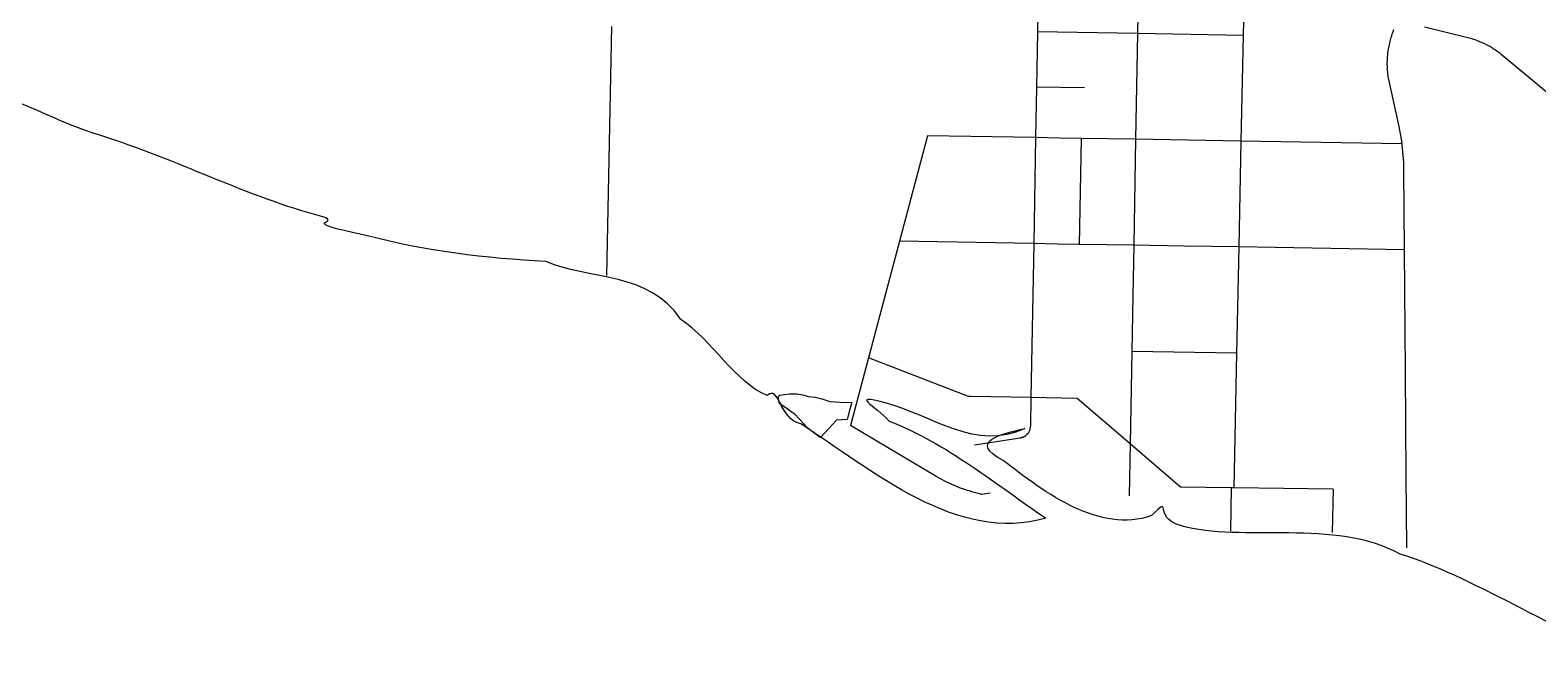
# Model space of a CAD drawing. Extents: x 1 to 394, y 101 to 384.
# Drawn here: x 95.5 to 165.5, y 135.6 to 165 of the extents above; entities that cross this region are included whole.
import ezdxf

# ---------------------------------------------------------------- set-up
doc = ezdxf.new("R2010")
doc.units = 0
doc.layers.get('0').update_dxf_attribs({"linetype": 'CONTINUOUS'})

msp = doc.modelspace()

# ---------------------------------------------------------------- linework, layer by layer
at = {"color": 4}
for points in [[(142.322323, 169.817237), (142.23233, 164.902264)], [(146.971286, 169.73948), (146.881293, 164.820421)], [(151.886249, 169.657627), (151.783893, 164.730386)], [(122.457824, 165.13962), (122.224554, 153.594969)], [(142.232288, 164.902264), (142.187239, 162.33633)], [(146.881251, 164.820421), (142.232288, 164.902243)], [(146.881251, 164.820421), (146.791257, 159.91363)], [(151.783945, 164.730386), (146.881251, 164.820379)], [(151.783945, 164.730386), (151.677535, 159.831788)], [(158.765604, 164.988172), (158.716469, 164.857215), (158.691954, 164.787651), (158.667439, 164.722172), (158.647009, 164.652608), (158.62658, 164.58713), (158.606151, 164.517566), (158.589807, 164.448001), (158.569378, 164.378437), (158.557121, 164.308873), (158.540777, 164.239309), (158.5039, 164.030595), (158.487556, 163.891456), (158.479175, 163.817806), (158.470794, 163.748242), (158.466603, 163.678678), (158.462413, 163.605028), (158.462413, 163.535464), (158.458222, 163.465899), (158.458222, 163.392249), (158.462413, 163.322685), (158.462413, 163.253121), (158.466603, 163.179471), (158.470794, 163.109907), (158.479175, 163.040342), (158.487556, 162.966692), (158.5039, 162.827543), (158.540777, 162.618829), (158.557121, 162.549265), (159.007287, 160.498976), (159.072765, 160.171584), (159.130072, 159.835999), (159.146415, 159.705043)], [(162.636977, 164.497115), (162.6001, 164.509373), (162.534622, 164.529802), (162.473229, 164.550231), (162.407751, 164.570661), (162.342272, 164.587004), (162.276794, 164.607433), (162.211316, 164.623777), (160.206044, 165.110768)], [(166.663896, 161.251851), (166.119609, 161.898442), (163.758292, 163.846428), (163.758292, 163.850619), (163.709157, 163.891582), (163.655936, 163.932545), (163.606801, 163.969423), (163.55358, 164.0063), (163.500359, 164.047263), (163.447138, 164.07995), (163.393918, 164.116827), (163.340697, 164.149514), (163.28339, 164.186392), (163.230169, 164.219078), (163.172863, 164.247679), (163.115556, 164.280366), (162.943678, 164.366274), (162.886371, 164.390789), (162.636736, 164.497189)], [(142.18727, 162.33633), (142.146307, 159.991387), (137.133158, 160.077295)], [(144.413534, 162.295408), (142.18727, 162.336372)], [(137.133158, 160.077326), (135.831773, 155.18691)], [(142.146349, 159.991387), (142.056355, 155.072329)], [(143.259481, 159.970927), (142.146349, 159.991356)], [(144.25802, 159.954562), (143.259481, 159.970906)], [(144.25802, 159.954562), (144.217057, 157.495028)], [(146.791215, 159.91363), (144.25802, 159.954594)], [(146.791215, 159.91363), (146.705308, 154.994572), (146.660227, 152.641447)], [(151.677535, 159.831788), (146.791215, 159.91361)], [(151.677535, 159.831788), (151.575179, 154.916815)], [(159.146164, 159.704917), (151.677535, 159.831788)], [(159.146164, 159.704917), (159.150354, 159.67223), (159.170784, 159.504448), (159.203471, 159.168874), (159.215728, 159.001082), (159.224109, 158.829204), (159.232491, 158.49362), (159.232491, 158.489429), (159.261091, 154.785806)], [(144.217099, 157.495028), (144.17205, 155.035493)], [(135.831773, 155.18691), (134.378971, 149.768582)], [(142.056313, 155.072329), (135.831773, 155.18691)], [(142.056313, 155.072329), (141.925357, 147.922909)], [(143.169445, 155.051868), (142.056313, 155.072297)], [(144.172081, 155.035493), (143.169445, 155.051836)], [(146.705276, 154.994572), (144.172081, 155.035535)], [(149.042037, 154.957736), (146.705276, 154.994614)], [(151.575232, 154.916815), (149.042037, 154.957778)], [(159.260746, 154.785858), (151.575232, 154.916815), (151.468822, 149.985478)], [(159.260746, 154.785858), (159.301709, 149.150634), (159.338555, 144.260218)], [(146.660259, 152.641447), (146.61521, 150.071417)], [(146.615241, 150.071417), (146.537505, 145.774402)], [(151.468822, 149.985478), (146.615241, 150.071385)], [(151.468822, 149.985478), (151.341961, 143.744573)], [(134.378971, 149.768582), (133.552309, 146.625621)], [(139.142526, 147.976109), (139.03203, 147.976109), (134.378971, 149.768582)], [(141.925357, 147.922909), (139.142526, 147.97613)], [(141.925357, 147.922909), (141.904927, 146.629717)], [(144.073864, 147.886074), (141.925357, 147.922951)], [(146.537484, 145.774402), (144.073864, 147.886074)], [(140.034666, 143.494938), (139.63771, 143.433546), (139.605024, 143.441927), (139.478153, 143.470528), (139.351292, 143.503215), (139.228518, 143.540092), (139.101658, 143.57697), (138.978883, 143.613847), (138.856108, 143.65481), (138.61057, 143.744804), (138.373203, 143.842969), (138.250439, 143.89619), (138.135847, 143.94941), (138.017168, 144.006717), (137.902586, 144.064024), (137.783898, 144.12133), (137.673412, 144.186809), (137.55882, 144.248201), (133.552362, 146.625883)], [(141.904896, 146.629717), (141.868018, 146.404629), (141.863828, 146.388285), (141.855447, 146.376028), (141.851256, 146.359684), (141.834913, 146.335169), (141.830722, 146.322912), (141.822341, 146.306568), (141.805997, 146.282053), (141.79374, 146.269796), (141.777396, 146.245281), (141.74471, 146.212594), (141.736328, 146.200336), (141.724071, 146.191955), (141.711813, 146.179697), (141.687298, 146.163354), (141.666869, 146.142925), (141.654611, 146.134544), (141.638268, 146.126162), (141.62601, 146.117781), (141.613753, 146.11359), (141.601495, 146.105209), (141.585152, 146.096828), (141.572894, 146.092637), (141.556551, 146.084256), (141.532036, 146.075875), (141.499349, 146.067494), (141.487092, 146.063303), (141.470748, 146.059113), (141.450319, 146.054922), (141.425804, 146.046541), (139.301843, 145.710967)], [(146.537484, 145.774402), (146.492435, 143.363982)], [(148.870158, 143.777312), (146.537484, 145.774402)], [(159.338503, 144.260218), (159.363018, 140.957647)], [(151.231465, 143.744573), (148.870158, 143.77726)], [(151.341961, 143.744573), (151.231465, 143.744573), (151.190502, 141.727023)], [(155.954089, 143.683191), (151.341961, 143.744584)], [(155.954089, 143.683191), (155.913126, 141.661544)]]:
    msp.add_lwpolyline(points, dxfattribs=at)
at = {"color": 3}
msp.add_lwpolyline([(133.523666, 147.3909), (133.396796, 146.912091), (132.89344, 146.879404), (132.152707, 146.073203), (132.144326, 146.077394), (131.960169, 146.208351), (131.890605, 146.261572), (131.591866, 146.494842), (131.464996, 146.61352), (131.411775, 146.674913), (131.395431, 146.691256), (131.153979, 146.957266), (131.006647, 147.116866), (130.937083, 147.178258), (130.507377, 147.489285), (130.376421, 147.567021), (130.294599, 147.624328), (130.237292, 147.697978), (130.200415, 147.878038), (130.200415, 147.95986), (130.220844, 148.000823), (130.269979, 148.037701), (130.474596, 148.062216), (130.707867, 148.094903), (131.051623, 148.094903), (131.329911, 148.053939), (131.587728, 147.972118), (131.902841, 147.939431), (132.226147, 147.869867), (132.590364, 147.747092), (132.823635, 147.726663), (133.077366, 147.710319), (133.609375, 147.706129), (133.523467, 147.391016)], dxfattribs=at)
at = {"color": 1}
for points in [[(98.738206, 160.082104), (96.882412, 160.634584), (94.68497, 161.908007), (92.963915, 162.217829)], [(109.050623, 156.3211), (105.581297, 157.213858), (102.247129, 159.002098), (98.738206, 160.082104)], [(111.068603, 155.45445), (107.633357, 156.132114), (110.010735, 155.994714), (109.050623, 156.3211)], [(119.404417, 154.2376), (116.674661, 154.389468), (113.770418, 154.711789), (111.068603, 155.45445)], [(125.669491, 151.556864), (124.177978, 153.791666), (121.501987, 153.347063), (119.404417, 154.2376)], [(129.686195, 148.023023), (128.201271, 148.624691), (127.132623, 150.583573), (125.669491, 151.556864)], [(131.240284, 146.706542), (130.229864, 146.940745), (130.244867, 148.536478), (129.686195, 148.023023)], [(135.156204, 147.686087), (133.450561, 148.117962), (134.716253, 147.566812), (135.340256, 146.831527)], [(141.639777, 146.487886), (139.384398, 145.419771), (137.392002, 147.071041), (135.156204, 147.686087)], [(142.624267, 142.332378), (138.536784, 141.113181), (134.552148, 144.56519), (131.240284, 146.706542)], [(135.340256, 146.831527), (138.009573, 145.826502), (140.407673, 143.80584), (142.624267, 142.332378)], [(140.640001, 145.013837), (138.977762, 145.85812), (140.523145, 146.24132), (141.639777, 146.487886)], [(147.52802, 142.448667), (145.132308, 141.618088), (142.644068, 143.448433), (140.640001, 145.013837)], [(148.866576, 141.985699), (147.537449, 142.390627), (148.538765, 143.449061), (147.52802, 142.448667)], [(159.077867, 140.664042), (155.997126, 142.338905), (151.777471, 141.170928), (148.866576, 141.985699)], [(170.012784, 135.618322), (166.371475, 137.038102), (162.272499, 139.689294), (159.077867, 140.664042)]]:
    msp.add_open_spline(points, degree=3, dxfattribs=at)

doc.saveas('drawing.dxf')
